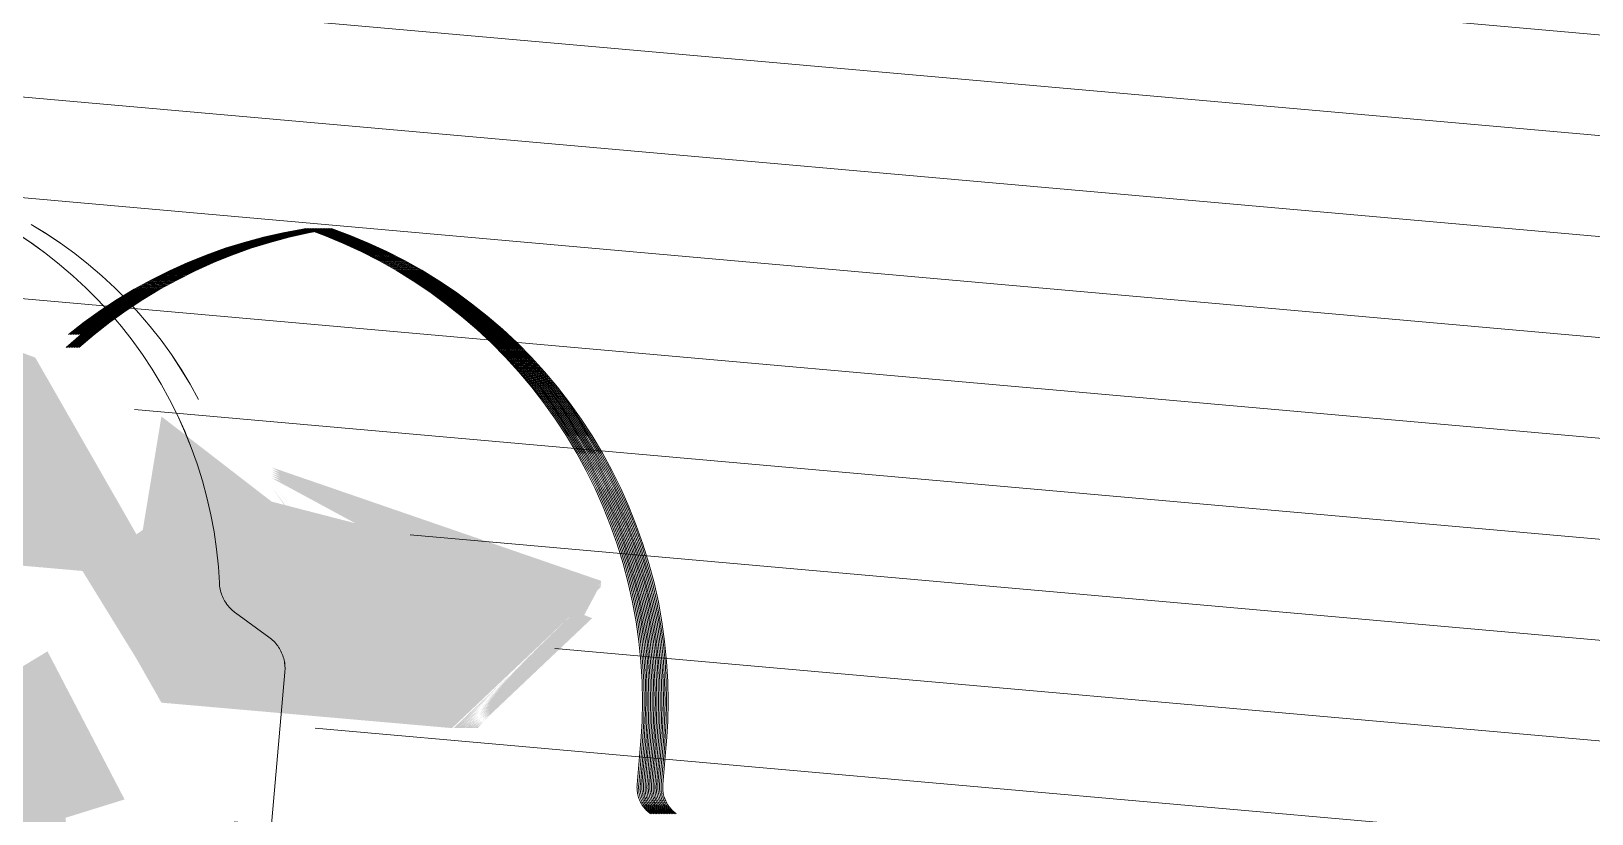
# Model space of a CAD drawing. Header units: millimetres. Extents: x -4612930 to -4329258, y -1064 to 30311.
# Drawn here: x -4548606.79 to -4548566.8, y 16928.09 to 16948.13 of the extents above; entities that cross this region are included whole.
import ezdxf

# ---------------------------------------------------------------- set-up
doc = ezdxf.new("R2010")
doc.units = ezdxf.units.MM
doc.layers.add('A-ROOF-PATT', color=132, linetype='Continuous', lineweight=5)
doc.layers.add('Q-SPCQ', color=91, linetype='Continuous', lineweight=5)

# ---------------------------------------------------------------- blocks, each defined once
blk = doc.blocks.new('Static Line_Sayfa_Metal Deck_Pan Mount - Up to 15 _ pitch - Max 2 Users-1845874-SOUTH WEST')
at = {"layer": 'Q-SPCQ'}
for points in [[(-4548603.453, 16934.134), (-4548606.685, 16939.774), (-4548612.449, 16941.902), (-4548613.055, 16934.974), (-4548605.476, 16934.311)], [(-4548596.007, 16930.287), (-4548592.183, 16933.907), (-4548600.629, 16936.086), (-4548603.453, 16938.267), (-4548603.931, 16935.361), (-4548605.476, 16934.311), (-4548604.083, 16932.048), (-4548603.453, 16930.939), (-4548600.3, 16930.663)], [(-4548595.349, 16930.287), (-4548592.183, 16934.057), (-4548600.629, 16936.965), (-4548597.962, 16935.361), (-4548592.417, 16933.101), (-4548595.386, 16930.291)], [(-4548595.39, 16930.287), (-4548592.183, 16934.047), (-4548600.629, 16936.91), (-4548598.003, 16935.361), (-4548592.458, 16933.101), (-4548595.427, 16930.291)], [(-4548595.431, 16930.287), (-4548592.183, 16934.038), (-4548600.629, 16936.855), (-4548598.044, 16935.361), (-4548592.5, 16933.101), (-4548595.468, 16930.291)], [(-4548595.472, 16930.287), (-4548592.183, 16934.028), (-4548600.629, 16936.8), (-4548598.085, 16935.361), (-4548592.541, 16933.101), (-4548595.51, 16930.291)], [(-4548595.513, 16930.287), (-4548592.183, 16934.019), (-4548600.629, 16936.745), (-4548598.126, 16935.361), (-4548592.582, 16933.101), (-4548595.551, 16930.291)], [(-4548595.554, 16930.287), (-4548592.183, 16934.01), (-4548600.629, 16936.69), (-4548598.168, 16935.361), (-4548592.623, 16933.101), (-4548595.592, 16930.291)], [(-4548595.925, 16930.287), (-4548592.183, 16933.926), (-4548592.993, 16933.101), (-4548595.962, 16930.291)], [(-4548595.883, 16930.287), (-4548592.183, 16933.935), (-4548592.952, 16933.101), (-4548595.921, 16930.291)], [(-4548595.842, 16930.287), (-4548592.183, 16933.944), (-4548592.911, 16933.101), (-4548595.88, 16930.291)], [(-4548595.801, 16930.287), (-4548592.183, 16933.954), (-4548592.87, 16933.101), (-4548595.839, 16930.291)], [(-4548595.76, 16930.287), (-4548592.183, 16933.963), (-4548592.829, 16933.101), (-4548595.798, 16930.291)], [(-4548595.678, 16930.287), (-4548592.183, 16933.982), (-4548592.746, 16933.101), (-4548595.715, 16930.291)], [(-4548595.637, 16930.287), (-4548592.183, 16933.991), (-4548592.705, 16933.101), (-4548595.674, 16930.291)], [(-4548592.183, 16933.868), (-4548592.183, 16933.916), (-4548592.183, 16933.907)]]:
    blk.add_hatch(color=256, dxfattribs=at).paths.add_polyline_path(points)
h = blk.add_hatch(color=256, dxfattribs=at)
h.paths.add_polyline_path([(-4548595.595, 16930.287), (-4548592.183, 16934), (-4548592.664, 16933.101), (-4548595.633, 16930.291)])
h.paths.add_polyline_path([(-4548600.025, 16935.774), (-4548600.629, 16936.635), (-4548600.025, 16935.78)])
h = blk.add_hatch(color=256, dxfattribs=at)
h.paths.add_polyline_path([(-4548600.122, 16935.778), (-4548600.629, 16936.471), (-4548600.149, 16935.778)])
h.paths.add_polyline_path([(-4548595.719, 16930.287), (-4548592.183, 16933.972), (-4548592.788, 16933.101), (-4548595.756, 16930.291)])
h = blk.add_hatch(color=256, dxfattribs=at)
h.paths.add_polyline_path([(-4548608.661, 16932.453), (-4548613.258, 16932.654), (-4548613.52, 16921.193), (-4548610.951, 16923.242), (-4548608.808, 16931.865)])
h.paths.add_polyline_path([(-4548605.098, 16920.459), (-4548605.912, 16927.991), (-4548604.397, 16928.461), (-4548606.372, 16932.253), (-4548608.808, 16930.782), (-4548607.386, 16920.66), (-4548606.685, 16920.598)])
for p, q in [((-4548600.698, 16932.617), (-4548601.557, 16933.241)), ((-4548600.698, 16932.617), (-4548601.557, 16933.241)), ((-4548601.304, 16920.124), (-4548600.289, 16931.721)), ((-4548601.304, 16920.124), (-4548600.29, 16931.721)), ((-4548591.264, 16928.841), (-4548591.175, 16929.865)), ((-4548591.223, 16928.841), (-4548591.134, 16929.865)), ((-4548591.182, 16928.841), (-4548591.093, 16929.865)), ((-4548591.141, 16928.841), (-4548591.052, 16929.865)), ((-4548591.1, 16928.841), (-4548591.01, 16929.865)), ((-4548591.059, 16928.841), (-4548590.969, 16929.865)), ((-4548591.018, 16928.841), (-4548590.928, 16929.865)), ((-4548590.976, 16928.841), (-4548590.887, 16929.865)), ((-4548590.935, 16928.841), (-4548590.846, 16929.865)), ((-4548590.894, 16928.841), (-4548590.805, 16929.865)), ((-4548590.853, 16928.841), (-4548590.764, 16929.865)), ((-4548590.812, 16928.841), (-4548590.722, 16929.865)), ((-4548590.771, 16928.841), (-4548590.681, 16929.865)), ((-4548590.73, 16928.841), (-4548590.64, 16929.865)), ((-4548590.688, 16928.841), (-4548590.599, 16929.865)), ((-4548590.647, 16928.841), (-4548590.558, 16929.865)), ((-4548590.606, 16928.841), (-4548590.517, 16929.865))]:
    blk.add_line(p, q, dxfattribs=at)
at = {"layer": 'Q-SPCQ', "flags": 128}
for points in [[(-4548607.151, 16942.951), (-4548606.778, 16942.703), (-4548606.414, 16942.439), (-4548606.061, 16942.161), (-4548605.72, 16941.869), (-4548605.39, 16941.564), (-4548605.073, 16941.246), (-4548604.769, 16940.915), (-4548604.479, 16940.573), (-4548604.202, 16940.219), (-4548603.94, 16939.854), (-4548603.692, 16939.479), (-4548603.46, 16939.095), (-4548603.243, 16938.702), (-4548603.042, 16938.3), (-4548602.858, 16937.89), (-4548602.69, 16937.474), (-4548602.539, 16937.051), (-4548602.404, 16936.622), (-4548602.287, 16936.189), (-4548602.188, 16935.751), (-4548602.106, 16935.309), (-4548602.042, 16934.865), (-4548601.995, 16934.418), (-4548601.968, 16934.004)], [(-4548607.151, 16942.951), (-4548606.777, 16942.703), (-4548606.413, 16942.439), (-4548606.061, 16942.161), (-4548605.719, 16941.869), (-4548605.39, 16941.564), (-4548605.073, 16941.246), (-4548604.769, 16940.915), (-4548604.478, 16940.573), (-4548604.202, 16940.219), (-4548603.939, 16939.854), (-4548603.692, 16939.479), (-4548603.46, 16939.095), (-4548603.243, 16938.702), (-4548603.042, 16938.3), (-4548602.857, 16937.89), (-4548602.689, 16937.474), (-4548602.538, 16937.051), (-4548602.404, 16936.622), (-4548602.287, 16936.189), (-4548602.187, 16935.751), (-4548602.105, 16935.309), (-4548602.041, 16934.865), (-4548601.995, 16934.418), (-4548601.968, 16934.004)], [(-4548606.794, 16943.185), (-4548606.411, 16942.951), (-4548606.037, 16942.703), (-4548605.673, 16942.439), (-4548605.32, 16942.161), (-4548604.979, 16941.869), (-4548604.65, 16941.564), (-4548604.333, 16941.246), (-4548604.029, 16940.915), (-4548603.738, 16940.573), (-4548603.461, 16940.219), (-4548603.199, 16939.854), (-4548602.952, 16939.479), (-4548602.719, 16939.095), (-4548602.503, 16938.702)], [(-4548606.794, 16943.185), (-4548606.41, 16942.951), (-4548606.037, 16942.703), (-4548605.673, 16942.439), (-4548605.32, 16942.161), (-4548604.979, 16941.869), (-4548604.649, 16941.564), (-4548604.332, 16941.246), (-4548604.028, 16940.915), (-4548603.738, 16940.573), (-4548603.461, 16940.219), (-4548603.199, 16939.854), (-4548602.951, 16939.479), (-4548602.719, 16939.095), (-4548602.502, 16938.702)], [(-4548605.897, 16940.031), (-4548605.507, 16940.362), (-4548605.104, 16940.677), (-4548604.688, 16940.976), (-4548604.261, 16941.258), (-4548603.823, 16941.522), (-4548603.375, 16941.769), (-4548602.917, 16941.998), (-4548602.45, 16942.209), (-4548601.976, 16942.4), (-4548601.494, 16942.572), (-4548601.005, 16942.725), (-4548600.511, 16942.859), (-4548600.012, 16942.972), (-4548599.509, 16943.066), (-4548599.427, 16943.079)], [(-4548605.856, 16940.031), (-4548605.466, 16940.362), (-4548605.062, 16940.677), (-4548604.647, 16940.976), (-4548604.22, 16941.258), (-4548603.782, 16941.522), (-4548603.333, 16941.769), (-4548602.876, 16941.998), (-4548602.409, 16942.209), (-4548601.934, 16942.4), (-4548601.452, 16942.572), (-4548600.964, 16942.725), (-4548600.47, 16942.859), (-4548599.971, 16942.972), (-4548599.468, 16943.066), (-4548599.386, 16943.079)], [(-4548605.836, 16940.362), (-4548605.433, 16940.677), (-4548605.017, 16940.976), (-4548604.59, 16941.258), (-4548604.152, 16941.522), (-4548603.704, 16941.769), (-4548603.246, 16941.998), (-4548602.779, 16942.209), (-4548602.305, 16942.4), (-4548601.823, 16942.572), (-4548601.334, 16942.725), (-4548600.84, 16942.859), (-4548600.341, 16942.972), (-4548599.838, 16943.066), (-4548599.756, 16943.079)], [(-4548605.815, 16940.031), (-4548605.424, 16940.362), (-4548605.021, 16940.677), (-4548604.606, 16940.976), (-4548604.179, 16941.258), (-4548603.741, 16941.522), (-4548603.292, 16941.769), (-4548602.834, 16941.998), (-4548602.368, 16942.209), (-4548601.893, 16942.4), (-4548601.411, 16942.572), (-4548600.923, 16942.725), (-4548600.429, 16942.859), (-4548599.93, 16942.972), (-4548599.426, 16943.066), (-4548599.345, 16943.079)], [(-4548605.795, 16940.362), (-4548605.392, 16940.677), (-4548604.976, 16940.976), (-4548604.549, 16941.258), (-4548604.111, 16941.522), (-4548603.663, 16941.769), (-4548603.205, 16941.998), (-4548602.738, 16942.209), (-4548602.264, 16942.4), (-4548601.782, 16942.572), (-4548601.293, 16942.725), (-4548600.799, 16942.859), (-4548600.3, 16942.972), (-4548599.797, 16943.066), (-4548599.715, 16943.079)], [(-4548605.774, 16940.031), (-4548605.383, 16940.362), (-4548604.98, 16940.677), (-4548604.565, 16940.976), (-4548604.137, 16941.258), (-4548603.699, 16941.522), (-4548603.251, 16941.769), (-4548602.793, 16941.998), (-4548602.327, 16942.209), (-4548601.852, 16942.4), (-4548601.37, 16942.572), (-4548600.882, 16942.725), (-4548600.388, 16942.859), (-4548599.889, 16942.972), (-4548599.385, 16943.066), (-4548599.304, 16943.079)], [(-4548605.754, 16940.362), (-4548605.35, 16940.677), (-4548604.935, 16940.976), (-4548604.508, 16941.258), (-4548604.07, 16941.522), (-4548603.621, 16941.769), (-4548603.164, 16941.998), (-4548602.697, 16942.209), (-4548602.222, 16942.4), (-4548601.74, 16942.572), (-4548601.252, 16942.725), (-4548600.758, 16942.859), (-4548600.259, 16942.972), (-4548599.756, 16943.066), (-4548599.674, 16943.079)], [(-4548605.732, 16940.031), (-4548605.342, 16940.362), (-4548604.939, 16940.677), (-4548604.523, 16940.976), (-4548604.096, 16941.258), (-4548603.658, 16941.522), (-4548603.21, 16941.769), (-4548602.752, 16941.998), (-4548602.286, 16942.209), (-4548601.811, 16942.4), (-4548601.329, 16942.572), (-4548600.841, 16942.725), (-4548600.346, 16942.859), (-4548599.847, 16942.972), (-4548599.344, 16943.066), (-4548599.263, 16943.079)], [(-4548605.712, 16940.362), (-4548605.309, 16940.677), (-4548604.894, 16940.976), (-4548604.467, 16941.258), (-4548604.029, 16941.522), (-4548603.58, 16941.769), (-4548603.122, 16941.998), (-4548602.656, 16942.209), (-4548602.181, 16942.4), (-4548601.699, 16942.572), (-4548601.211, 16942.725), (-4548600.717, 16942.859), (-4548600.218, 16942.972), (-4548599.714, 16943.066), (-4548599.633, 16943.079)], [(-4548605.691, 16940.031), (-4548605.301, 16940.362), (-4548604.898, 16940.677), (-4548604.482, 16940.976), (-4548604.055, 16941.258), (-4548603.617, 16941.522), (-4548603.169, 16941.769), (-4548602.711, 16941.998), (-4548602.244, 16942.209), (-4548601.77, 16942.4), (-4548601.288, 16942.572), (-4548600.799, 16942.725), (-4548600.305, 16942.859), (-4548599.806, 16942.972), (-4548599.303, 16943.066), (-4548599.222, 16943.079)], [(-4548605.671, 16940.362), (-4548605.268, 16940.677), (-4548604.853, 16940.976), (-4548604.425, 16941.258), (-4548603.987, 16941.522), (-4548603.539, 16941.769), (-4548603.081, 16941.998), (-4548602.615, 16942.209), (-4548602.14, 16942.4), (-4548601.658, 16942.572), (-4548601.17, 16942.725), (-4548600.676, 16942.859), (-4548600.177, 16942.972), (-4548599.673, 16943.066), (-4548599.592, 16943.079)], [(-4548605.65, 16940.031), (-4548605.26, 16940.362), (-4548604.857, 16940.677), (-4548604.441, 16940.976), (-4548604.014, 16941.258), (-4548603.576, 16941.522), (-4548603.128, 16941.769), (-4548602.67, 16941.998), (-4548602.203, 16942.209), (-4548601.729, 16942.4), (-4548601.247, 16942.572), (-4548600.758, 16942.725), (-4548600.264, 16942.859), (-4548599.765, 16942.972), (-4548599.262, 16943.066), (-4548599.18, 16943.079)], [(-4548605.63, 16940.362), (-4548605.227, 16940.677), (-4548604.811, 16940.976), (-4548604.384, 16941.258), (-4548603.946, 16941.522), (-4548603.498, 16941.769), (-4548603.04, 16941.998), (-4548602.574, 16942.209), (-4548602.099, 16942.4), (-4548601.617, 16942.572), (-4548601.129, 16942.725), (-4548600.634, 16942.859), (-4548600.135, 16942.972), (-4548599.632, 16943.066), (-4548599.551, 16943.079)], [(-4548605.609, 16940.031), (-4548605.219, 16940.362), (-4548604.816, 16940.677), (-4548604.4, 16940.976), (-4548603.973, 16941.258), (-4548603.535, 16941.522), (-4548603.087, 16941.769), (-4548602.629, 16941.998), (-4548602.162, 16942.209), (-4548601.688, 16942.4), (-4548601.206, 16942.572), (-4548600.717, 16942.725), (-4548600.223, 16942.859), (-4548599.724, 16942.972), (-4548599.221, 16943.066), (-4548599.139, 16943.079)], [(-4548605.589, 16940.362), (-4548605.186, 16940.677), (-4548604.77, 16940.976), (-4548604.343, 16941.258), (-4548603.905, 16941.522), (-4548603.457, 16941.769), (-4548602.999, 16941.998), (-4548602.532, 16942.209), (-4548602.058, 16942.4), (-4548601.576, 16942.572), (-4548601.087, 16942.725), (-4548600.593, 16942.859), (-4548600.094, 16942.972), (-4548599.591, 16943.066), (-4548599.51, 16943.079)], [(-4548605.568, 16940.031), (-4548605.178, 16940.362), (-4548604.774, 16940.677), (-4548604.359, 16940.976), (-4548603.932, 16941.258), (-4548603.494, 16941.522), (-4548603.045, 16941.769), (-4548602.588, 16941.998), (-4548602.121, 16942.209), (-4548601.646, 16942.4), (-4548601.164, 16942.572), (-4548600.676, 16942.725), (-4548600.182, 16942.859), (-4548599.683, 16942.972), (-4548599.18, 16943.066), (-4548599.098, 16943.079)], [(-4548605.548, 16940.362), (-4548605.145, 16940.677), (-4548604.729, 16940.976), (-4548604.302, 16941.258), (-4548603.864, 16941.522), (-4548603.416, 16941.769), (-4548602.958, 16941.998), (-4548602.491, 16942.209), (-4548602.017, 16942.4), (-4548601.535, 16942.572), (-4548601.046, 16942.725), (-4548600.552, 16942.859), (-4548600.053, 16942.972), (-4548599.55, 16943.066), (-4548599.468, 16943.079)], [(-4548599.756, 16943.079), (-4548599.276, 16942.903), (-4548598.803, 16942.707), (-4548598.338, 16942.493), (-4548597.882, 16942.261), (-4548597.436, 16942.01), (-4548597, 16941.742), (-4548596.575, 16941.456), (-4548596.162, 16941.154), (-4548595.761, 16940.836), (-4548595.374, 16940.501), (-4548595, 16940.152), (-4548594.64, 16939.788), (-4548594.295, 16939.41), (-4548593.966, 16939.018), (-4548593.652, 16938.613), (-4548593.355, 16938.196), (-4548593.075, 16937.768), (-4548592.813, 16937.329), (-4548592.567, 16936.88), (-4548592.341, 16936.421), (-4548592.132, 16935.953), (-4548591.943, 16935.478), (-4548591.773, 16934.995), (-4548591.622, 16934.506), (-4548591.491, 16934.011), (-4548591.379, 16933.512), (-4548591.288, 16933.008), (-4548591.217, 16932.501), (-4548591.166, 16931.992), (-4548591.136, 16931.481), (-4548591.126, 16930.969), (-4548591.137, 16930.458), (-4548591.168, 16929.947), (-4548591.175, 16929.865)], [(-4548599.715, 16943.079), (-4548599.235, 16942.903), (-4548598.762, 16942.707), (-4548598.297, 16942.493), (-4548597.841, 16942.261), (-4548597.395, 16942.01), (-4548596.959, 16941.742), (-4548596.534, 16941.456), (-4548596.121, 16941.154), (-4548595.72, 16940.836), (-4548595.333, 16940.501), (-4548594.959, 16940.152), (-4548594.599, 16939.788), (-4548594.254, 16939.41), (-4548593.925, 16939.018), (-4548593.611, 16938.613), (-4548593.314, 16938.196), (-4548593.034, 16937.768), (-4548592.771, 16937.329), (-4548592.526, 16936.88), (-4548592.3, 16936.421), (-4548592.091, 16935.953), (-4548591.902, 16935.478), (-4548591.731, 16934.995), (-4548591.581, 16934.506), (-4548591.449, 16934.011), (-4548591.338, 16933.512), (-4548591.247, 16933.008), (-4548591.176, 16932.501), (-4548591.125, 16931.992), (-4548591.095, 16931.481), (-4548591.085, 16930.969), (-4548591.096, 16930.458), (-4548591.127, 16929.947), (-4548591.134, 16929.865)], [(-4548599.674, 16943.079), (-4548599.194, 16942.903), (-4548598.721, 16942.707), (-4548598.256, 16942.493), (-4548597.8, 16942.261), (-4548597.353, 16942.01), (-4548596.918, 16941.742), (-4548596.493, 16941.456), (-4548596.08, 16941.154), (-4548595.679, 16940.836), (-4548595.291, 16940.501), (-4548594.918, 16940.152), (-4548594.558, 16939.788), (-4548594.213, 16939.41), (-4548593.884, 16939.018), (-4548593.57, 16938.613), (-4548593.273, 16938.196), (-4548592.993, 16937.768), (-4548592.73, 16937.329), (-4548592.485, 16936.88), (-4548592.258, 16936.421), (-4548592.05, 16935.953), (-4548591.861, 16935.478), (-4548591.69, 16934.995), (-4548591.539, 16934.506), (-4548591.408, 16934.011), (-4548591.297, 16933.512), (-4548591.206, 16933.008), (-4548591.135, 16932.501), (-4548591.084, 16931.992), (-4548591.054, 16931.481), (-4548591.044, 16930.969), (-4548591.055, 16930.458), (-4548591.086, 16929.947), (-4548591.093, 16929.865)], [(-4548599.633, 16943.079), (-4548599.153, 16942.903), (-4548598.679, 16942.707), (-4548598.215, 16942.493), (-4548597.759, 16942.261), (-4548597.312, 16942.01), (-4548596.876, 16941.742), (-4548596.452, 16941.456), (-4548596.039, 16941.154), (-4548595.638, 16940.836), (-4548595.25, 16940.501), (-4548594.876, 16940.152), (-4548594.517, 16939.788), (-4548594.172, 16939.41), (-4548593.843, 16939.018), (-4548593.529, 16938.613), (-4548593.232, 16938.196), (-4548592.952, 16937.768), (-4548592.689, 16937.329), (-4548592.444, 16936.88), (-4548592.217, 16936.421), (-4548592.009, 16935.953), (-4548591.819, 16935.478), (-4548591.649, 16934.995), (-4548591.498, 16934.506), (-4548591.367, 16934.011), (-4548591.256, 16933.512), (-4548591.165, 16933.008), (-4548591.094, 16932.501), (-4548591.043, 16931.992), (-4548591.013, 16931.481), (-4548591.003, 16930.969), (-4548591.014, 16930.458), (-4548591.045, 16929.947), (-4548591.052, 16929.865)], [(-4548599.592, 16943.079), (-4548599.111, 16942.903), (-4548598.638, 16942.707), (-4548598.173, 16942.493), (-4548597.717, 16942.261), (-4548597.271, 16942.01), (-4548596.835, 16941.742), (-4548596.41, 16941.456), (-4548595.997, 16941.154), (-4548595.597, 16940.836), (-4548595.209, 16940.501), (-4548594.835, 16940.152), (-4548594.476, 16939.788), (-4548594.131, 16939.41), (-4548593.801, 16939.018), (-4548593.488, 16938.613), (-4548593.191, 16938.196), (-4548592.911, 16937.768), (-4548592.648, 16937.329), (-4548592.403, 16936.88), (-4548592.176, 16936.421), (-4548591.968, 16935.953), (-4548591.778, 16935.478), (-4548591.608, 16934.995), (-4548591.457, 16934.506), (-4548591.326, 16934.011), (-4548591.215, 16933.512), (-4548591.123, 16933.008), (-4548591.052, 16932.501), (-4548591.002, 16931.992), (-4548590.972, 16931.481), (-4548590.962, 16930.969), (-4548590.972, 16930.458), (-4548591.003, 16929.947), (-4548591.01, 16929.865)], [(-4548599.551, 16943.079), (-4548599.07, 16942.903), (-4548598.597, 16942.707), (-4548598.132, 16942.493), (-4548597.676, 16942.261), (-4548597.23, 16942.01), (-4548596.794, 16941.742), (-4548596.369, 16941.456), (-4548595.956, 16941.154), (-4548595.556, 16940.836), (-4548595.168, 16940.501), (-4548594.794, 16940.152), (-4548594.434, 16939.788), (-4548594.09, 16939.41), (-4548593.76, 16939.018), (-4548593.447, 16938.613), (-4548593.15, 16938.196), (-4548592.87, 16937.768), (-4548592.607, 16937.329), (-4548592.362, 16936.88), (-4548592.135, 16936.421), (-4548591.927, 16935.953), (-4548591.737, 16935.478), (-4548591.567, 16934.995), (-4548591.416, 16934.506), (-4548591.285, 16934.011), (-4548591.174, 16933.512), (-4548591.082, 16933.008), (-4548591.011, 16932.501), (-4548590.961, 16931.992), (-4548590.93, 16931.481), (-4548590.921, 16930.969), (-4548590.931, 16930.458), (-4548590.962, 16929.947), (-4548590.969, 16929.865)], [(-4548599.51, 16943.079), (-4548599.029, 16942.903), (-4548598.556, 16942.707), (-4548598.091, 16942.493), (-4548597.635, 16942.261), (-4548597.189, 16942.01), (-4548596.753, 16941.742), (-4548596.328, 16941.456), (-4548595.915, 16941.154), (-4548595.514, 16940.836), (-4548595.127, 16940.501), (-4548594.753, 16940.152), (-4548594.393, 16939.788), (-4548594.048, 16939.41), (-4548593.719, 16939.018), (-4548593.406, 16938.613), (-4548593.109, 16938.196), (-4548592.828, 16937.768), (-4548592.566, 16937.329), (-4548592.321, 16936.88), (-4548592.094, 16936.421), (-4548591.885, 16935.953), (-4548591.696, 16935.478), (-4548591.526, 16934.995), (-4548591.375, 16934.506), (-4548591.244, 16934.011), (-4548591.132, 16933.512), (-4548591.041, 16933.008), (-4548590.97, 16932.501), (-4548590.92, 16931.992), (-4548590.889, 16931.481), (-4548590.879, 16930.969), (-4548590.89, 16930.458), (-4548590.921, 16929.947), (-4548590.928, 16929.865)], [(-4548599.468, 16943.079), (-4548598.988, 16942.903), (-4548598.515, 16942.707), (-4548598.05, 16942.493), (-4548597.594, 16942.261), (-4548597.148, 16942.01), (-4548596.712, 16941.742), (-4548596.287, 16941.456), (-4548595.874, 16941.154), (-4548595.473, 16940.836), (-4548595.086, 16940.501), (-4548594.712, 16940.152), (-4548594.352, 16939.788), (-4548594.007, 16939.41), (-4548593.678, 16939.018), (-4548593.364, 16938.613), (-4548593.067, 16938.196), (-4548592.787, 16937.768), (-4548592.524, 16937.329), (-4548592.279, 16936.88), (-4548592.053, 16936.421), (-4548591.844, 16935.953), (-4548591.655, 16935.478), (-4548591.485, 16934.995), (-4548591.334, 16934.506), (-4548591.203, 16934.011), (-4548591.091, 16933.512), (-4548591, 16933.008), (-4548590.929, 16932.501), (-4548590.878, 16931.992), (-4548590.848, 16931.481), (-4548590.838, 16930.969), (-4548590.849, 16930.458), (-4548590.88, 16929.947), (-4548590.887, 16929.865)], [(-4548599.427, 16943.079), (-4548598.947, 16942.903), (-4548598.474, 16942.707), (-4548598.009, 16942.493), (-4548597.553, 16942.261), (-4548597.107, 16942.01), (-4548596.671, 16941.742), (-4548596.246, 16941.456), (-4548595.833, 16941.154), (-4548595.432, 16940.836), (-4548595.045, 16940.501), (-4548594.671, 16940.152), (-4548594.311, 16939.788), (-4548593.966, 16939.41), (-4548593.637, 16939.018), (-4548593.323, 16938.613), (-4548593.026, 16938.196), (-4548592.746, 16937.768), (-4548592.483, 16937.329), (-4548592.238, 16936.88), (-4548592.011, 16936.421), (-4548591.803, 16935.953), (-4548591.614, 16935.478), (-4548591.443, 16934.995), (-4548591.293, 16934.506), (-4548591.161, 16934.011), (-4548591.05, 16933.512), (-4548590.959, 16933.008), (-4548590.888, 16932.501), (-4548590.837, 16931.992), (-4548590.807, 16931.481), (-4548590.797, 16930.969), (-4548590.808, 16930.458), (-4548590.839, 16929.947), (-4548590.846, 16929.865)], [(-4548599.386, 16943.079), (-4548598.906, 16942.903), (-4548598.433, 16942.707), (-4548597.968, 16942.493), (-4548597.512, 16942.261), (-4548597.065, 16942.01), (-4548596.63, 16941.742), (-4548596.205, 16941.456), (-4548595.792, 16941.154), (-4548595.391, 16940.836), (-4548595.003, 16940.501), (-4548594.629, 16940.152), (-4548594.27, 16939.788), (-4548593.925, 16939.41), (-4548593.596, 16939.018), (-4548593.282, 16938.613), (-4548592.985, 16938.196), (-4548592.705, 16937.768), (-4548592.442, 16937.329), (-4548592.197, 16936.88), (-4548591.97, 16936.421), (-4548591.762, 16935.953), (-4548591.573, 16935.478), (-4548591.402, 16934.995), (-4548591.251, 16934.506), (-4548591.12, 16934.011), (-4548591.009, 16933.512), (-4548590.918, 16933.008), (-4548590.847, 16932.501), (-4548590.796, 16931.992), (-4548590.766, 16931.481), (-4548590.756, 16930.969), (-4548590.767, 16930.458), (-4548590.798, 16929.947), (-4548590.805, 16929.865)], [(-4548599.345, 16943.079), (-4548598.864, 16942.903), (-4548598.391, 16942.707), (-4548597.927, 16942.493), (-4548597.471, 16942.261), (-4548597.024, 16942.01), (-4548596.588, 16941.742), (-4548596.164, 16941.456), (-4548595.751, 16941.154), (-4548595.35, 16940.836), (-4548594.962, 16940.501), (-4548594.588, 16940.152), (-4548594.229, 16939.788), (-4548593.884, 16939.41), (-4548593.554, 16939.018), (-4548593.241, 16938.613), (-4548592.944, 16938.196), (-4548592.664, 16937.768), (-4548592.401, 16937.329), (-4548592.156, 16936.88), (-4548591.929, 16936.421), (-4548591.721, 16935.953), (-4548591.531, 16935.478), (-4548591.361, 16934.995), (-4548591.21, 16934.506), (-4548591.079, 16934.011), (-4548590.968, 16933.512), (-4548590.877, 16933.008), (-4548590.806, 16932.501), (-4548590.755, 16931.992), (-4548590.725, 16931.481), (-4548590.715, 16930.969), (-4548590.725, 16930.458), (-4548590.757, 16929.947), (-4548590.764, 16929.865)], [(-4548599.304, 16943.079), (-4548598.823, 16942.903), (-4548598.35, 16942.707), (-4548597.885, 16942.493), (-4548597.429, 16942.261), (-4548596.983, 16942.01), (-4548596.547, 16941.742), (-4548596.122, 16941.456), (-4548595.709, 16941.154), (-4548595.309, 16940.836), (-4548594.921, 16940.501), (-4548594.547, 16940.152), (-4548594.188, 16939.788), (-4548593.843, 16939.41), (-4548593.513, 16939.018), (-4548593.2, 16938.613), (-4548592.903, 16938.196), (-4548592.623, 16937.768), (-4548592.36, 16937.329), (-4548592.115, 16936.88), (-4548591.888, 16936.421), (-4548591.68, 16935.953), (-4548591.49, 16935.478), (-4548591.32, 16934.995), (-4548591.169, 16934.506), (-4548591.038, 16934.011), (-4548590.927, 16933.512), (-4548590.835, 16933.008), (-4548590.764, 16932.501), (-4548590.714, 16931.992), (-4548590.684, 16931.481), (-4548590.674, 16930.969), (-4548590.684, 16930.458), (-4548590.715, 16929.947), (-4548590.722, 16929.865)], [(-4548599.263, 16943.079), (-4548598.782, 16942.903), (-4548598.309, 16942.707), (-4548597.844, 16942.493), (-4548597.388, 16942.261), (-4548596.942, 16942.01), (-4548596.506, 16941.742), (-4548596.081, 16941.456), (-4548595.668, 16941.154), (-4548595.268, 16940.836), (-4548594.88, 16940.501), (-4548594.506, 16940.152), (-4548594.146, 16939.788), (-4548593.802, 16939.41), (-4548593.472, 16939.018), (-4548593.159, 16938.613), (-4548592.862, 16938.196), (-4548592.582, 16937.768), (-4548592.319, 16937.329), (-4548592.074, 16936.88), (-4548591.847, 16936.421), (-4548591.639, 16935.953), (-4548591.449, 16935.478), (-4548591.279, 16934.995), (-4548591.128, 16934.506), (-4548590.997, 16934.011), (-4548590.886, 16933.512), (-4548590.794, 16933.008), (-4548590.723, 16932.501), (-4548590.673, 16931.992), (-4548590.642, 16931.481), (-4548590.633, 16930.969), (-4548590.643, 16930.458), (-4548590.674, 16929.947), (-4548590.681, 16929.865)], [(-4548599.222, 16943.079), (-4548598.741, 16942.903), (-4548598.268, 16942.707), (-4548597.803, 16942.493), (-4548597.347, 16942.261), (-4548596.901, 16942.01), (-4548596.465, 16941.742), (-4548596.04, 16941.456), (-4548595.627, 16941.154), (-4548595.226, 16940.836), (-4548594.839, 16940.501), (-4548594.465, 16940.152), (-4548594.105, 16939.788), (-4548593.76, 16939.41), (-4548593.431, 16939.018), (-4548593.118, 16938.613), (-4548592.821, 16938.196), (-4548592.54, 16937.768), (-4548592.278, 16937.329), (-4548592.033, 16936.88), (-4548591.806, 16936.421), (-4548591.597, 16935.953), (-4548591.408, 16935.478), (-4548591.238, 16934.995), (-4548591.087, 16934.506), (-4548590.956, 16934.011), (-4548590.844, 16933.512), (-4548590.753, 16933.008), (-4548590.682, 16932.501), (-4548590.631, 16931.992), (-4548590.601, 16931.481), (-4548590.591, 16930.969), (-4548590.602, 16930.458), (-4548590.633, 16929.947), (-4548590.64, 16929.865)], [(-4548599.18, 16943.079), (-4548598.7, 16942.903), (-4548598.227, 16942.707), (-4548597.762, 16942.493), (-4548597.306, 16942.261), (-4548596.86, 16942.01), (-4548596.424, 16941.742), (-4548595.999, 16941.456), (-4548595.586, 16941.154), (-4548595.185, 16940.836), (-4548594.798, 16940.501), (-4548594.424, 16940.152), (-4548594.064, 16939.788), (-4548593.719, 16939.41), (-4548593.39, 16939.018), (-4548593.076, 16938.613), (-4548592.779, 16938.196), (-4548592.499, 16937.768), (-4548592.236, 16937.329), (-4548591.991, 16936.88), (-4548591.765, 16936.421), (-4548591.556, 16935.953), (-4548591.367, 16935.478), (-4548591.197, 16934.995), (-4548591.046, 16934.506), (-4548590.915, 16934.011), (-4548590.803, 16933.512), (-4548590.712, 16933.008), (-4548590.641, 16932.501), (-4548590.59, 16931.992), (-4548590.56, 16931.481), (-4548590.55, 16930.969), (-4548590.561, 16930.458), (-4548590.592, 16929.947), (-4548590.599, 16929.865)], [(-4548599.139, 16943.079), (-4548598.659, 16942.903), (-4548598.186, 16942.707), (-4548597.721, 16942.493), (-4548597.265, 16942.261), (-4548596.819, 16942.01), (-4548596.383, 16941.742), (-4548595.958, 16941.456), (-4548595.545, 16941.154), (-4548595.144, 16940.836), (-4548594.757, 16940.501), (-4548594.383, 16940.152), (-4548594.023, 16939.788), (-4548593.678, 16939.41), (-4548593.349, 16939.018), (-4548593.035, 16938.613), (-4548592.738, 16938.196), (-4548592.458, 16937.768), (-4548592.195, 16937.329), (-4548591.95, 16936.88), (-4548591.723, 16936.421), (-4548591.515, 16935.953), (-4548591.326, 16935.478), (-4548591.155, 16934.995), (-4548591.005, 16934.506), (-4548590.873, 16934.011), (-4548590.762, 16933.512), (-4548590.671, 16933.008), (-4548590.6, 16932.501), (-4548590.549, 16931.992), (-4548590.519, 16931.481), (-4548590.509, 16930.969), (-4548590.52, 16930.458), (-4548590.551, 16929.947), (-4548590.558, 16929.865)], [(-4548599.098, 16943.079), (-4548598.618, 16942.903), (-4548598.145, 16942.707), (-4548597.68, 16942.493), (-4548597.224, 16942.261), (-4548596.777, 16942.01), (-4548596.342, 16941.742), (-4548595.917, 16941.456), (-4548595.504, 16941.154), (-4548595.103, 16940.836), (-4548594.715, 16940.501), (-4548594.341, 16940.152), (-4548593.982, 16939.788), (-4548593.637, 16939.41), (-4548593.308, 16939.018), (-4548592.994, 16938.613), (-4548592.697, 16938.196), (-4548592.417, 16937.768), (-4548592.154, 16937.329), (-4548591.909, 16936.88), (-4548591.682, 16936.421), (-4548591.474, 16935.953), (-4548591.285, 16935.478), (-4548591.114, 16934.995), (-4548590.963, 16934.506), (-4548590.832, 16934.011), (-4548590.721, 16933.512), (-4548590.63, 16933.008), (-4548590.559, 16932.501), (-4548590.508, 16931.992), (-4548590.478, 16931.481), (-4548590.468, 16930.969), (-4548590.479, 16930.458), (-4548590.51, 16929.947), (-4548590.517, 16929.865)], [(-4548601.968, 16934.004), (-4548601.965, 16933.964), (-4548601.961, 16933.924), (-4548601.955, 16933.884), (-4548601.948, 16933.845), (-4548601.939, 16933.806), (-4548601.928, 16933.768), (-4548601.916, 16933.729), (-4548601.902, 16933.692), (-4548601.887, 16933.655), (-4548601.871, 16933.618), (-4548601.853, 16933.583), (-4548601.833, 16933.548), (-4548601.813, 16933.514), (-4548601.79, 16933.48), (-4548601.767, 16933.448), (-4548601.742, 16933.416), (-4548601.716, 16933.386), (-4548601.689, 16933.357), (-4548601.661, 16933.328), (-4548601.631, 16933.301), (-4548601.601, 16933.275), (-4548601.569, 16933.251), (-4548601.557, 16933.241)], [(-4548601.968, 16934.004), (-4548601.965, 16933.964), (-4548601.961, 16933.924), (-4548601.955, 16933.884), (-4548601.948, 16933.845), (-4548601.939, 16933.806), (-4548601.928, 16933.768), (-4548601.916, 16933.729), (-4548601.903, 16933.692), (-4548601.888, 16933.655), (-4548601.871, 16933.618), (-4548601.853, 16933.583), (-4548601.834, 16933.548), (-4548601.813, 16933.514), (-4548601.791, 16933.48), (-4548601.767, 16933.448), (-4548601.743, 16933.416), (-4548601.717, 16933.386), (-4548601.69, 16933.357), (-4548601.661, 16933.328), (-4548601.632, 16933.301), (-4548601.601, 16933.275), (-4548601.57, 16933.251), (-4548601.557, 16933.241)], [(-4548600.698, 16932.617), (-4548600.666, 16932.593), (-4548600.635, 16932.568), (-4548600.605, 16932.541), (-4548600.576, 16932.513), (-4548600.549, 16932.484), (-4548600.522, 16932.454), (-4548600.497, 16932.423), (-4548600.473, 16932.391), (-4548600.45, 16932.358), (-4548600.429, 16932.324), (-4548600.409, 16932.29), (-4548600.39, 16932.254), (-4548600.373, 16932.218), (-4548600.358, 16932.181), (-4548600.343, 16932.144), (-4548600.331, 16932.106), (-4548600.32, 16932.068), (-4548600.31, 16932.029), (-4548600.302, 16931.99), (-4548600.295, 16931.95), (-4548600.291, 16931.91), (-4548600.287, 16931.871), (-4548600.286, 16931.831), (-4548600.285, 16931.791), (-4548600.287, 16931.751), (-4548600.289, 16931.721)], [(-4548600.698, 16932.617), (-4548600.666, 16932.593), (-4548600.635, 16932.568), (-4548600.605, 16932.541), (-4548600.577, 16932.513), (-4548600.549, 16932.484), (-4548600.523, 16932.454), (-4548600.497, 16932.423), (-4548600.473, 16932.391), (-4548600.451, 16932.358), (-4548600.429, 16932.324), (-4548600.409, 16932.29), (-4548600.391, 16932.254), (-4548600.374, 16932.218), (-4548600.358, 16932.181), (-4548600.344, 16932.144), (-4548600.331, 16932.106), (-4548600.32, 16932.068), (-4548600.31, 16932.029), (-4548600.302, 16931.99), (-4548600.296, 16931.95), (-4548600.291, 16931.91), (-4548600.288, 16931.871), (-4548600.286, 16931.831), (-4548600.286, 16931.791), (-4548600.287, 16931.751), (-4548600.29, 16931.721)], [(-4548591.264, 16928.841), (-4548591.267, 16928.808), (-4548591.268, 16928.775), (-4548591.267, 16928.742), (-4548591.265, 16928.709), (-4548591.262, 16928.676), (-4548591.258, 16928.644), (-4548591.252, 16928.611), (-4548591.245, 16928.579), (-4548591.237, 16928.547), (-4548591.228, 16928.515), (-4548591.217, 16928.484), (-4548591.205, 16928.453), (-4548591.192, 16928.423), (-4548591.177, 16928.393), (-4548591.161, 16928.364), (-4548591.145, 16928.336), (-4548591.127, 16928.308), (-4548591.108, 16928.281), (-4548591.088, 16928.255), (-4548591.067, 16928.229), (-4548591.045, 16928.205), (-4548591.021, 16928.181), (-4548590.997, 16928.158), (-4548590.973, 16928.137), (-4548590.947, 16928.116), (-4548590.92, 16928.096)], [(-4548591.223, 16928.841), (-4548591.226, 16928.808), (-4548591.226, 16928.775), (-4548591.226, 16928.742), (-4548591.224, 16928.709), (-4548591.221, 16928.676), (-4548591.217, 16928.644), (-4548591.211, 16928.611), (-4548591.204, 16928.579), (-4548591.196, 16928.547), (-4548591.186, 16928.515), (-4548591.176, 16928.484), (-4548591.164, 16928.453), (-4548591.15, 16928.423), (-4548591.136, 16928.393), (-4548591.12, 16928.364), (-4548591.104, 16928.336), (-4548591.086, 16928.308), (-4548591.067, 16928.281), (-4548591.047, 16928.255), (-4548591.025, 16928.229), (-4548591.003, 16928.205), (-4548590.98, 16928.181), (-4548590.956, 16928.158), (-4548590.931, 16928.137), (-4548590.906, 16928.116), (-4548590.879, 16928.096)], [(-4548591.182, 16928.841), (-4548591.184, 16928.808), (-4548591.185, 16928.775), (-4548591.185, 16928.742), (-4548591.183, 16928.709), (-4548591.18, 16928.676), (-4548591.176, 16928.644), (-4548591.17, 16928.611), (-4548591.163, 16928.579), (-4548591.155, 16928.547), (-4548591.145, 16928.515), (-4548591.135, 16928.484), (-4548591.122, 16928.453), (-4548591.109, 16928.423), (-4548591.095, 16928.393), (-4548591.079, 16928.364), (-4548591.062, 16928.336), (-4548591.044, 16928.308), (-4548591.025, 16928.281), (-4548591.005, 16928.255), (-4548590.984, 16928.229), (-4548590.962, 16928.205), (-4548590.939, 16928.181), (-4548590.915, 16928.158), (-4548590.89, 16928.137), (-4548590.865, 16928.116), (-4548590.838, 16928.096)], [(-4548591.141, 16928.841), (-4548591.143, 16928.808), (-4548591.144, 16928.775), (-4548591.144, 16928.742), (-4548591.142, 16928.709), (-4548591.139, 16928.676), (-4548591.135, 16928.644), (-4548591.129, 16928.611), (-4548591.122, 16928.579), (-4548591.114, 16928.547), (-4548591.104, 16928.515), (-4548591.093, 16928.484), (-4548591.081, 16928.453), (-4548591.068, 16928.423), (-4548591.054, 16928.393), (-4548591.038, 16928.364), (-4548591.021, 16928.336), (-4548591.003, 16928.308), (-4548590.984, 16928.281), (-4548590.964, 16928.255), (-4548590.943, 16928.229), (-4548590.921, 16928.205), (-4548590.898, 16928.181), (-4548590.874, 16928.158), (-4548590.849, 16928.137), (-4548590.823, 16928.116), (-4548590.797, 16928.096)], [(-4548591.1, 16928.841), (-4548591.102, 16928.808), (-4548591.103, 16928.775), (-4548591.103, 16928.742), (-4548591.101, 16928.709), (-4548591.098, 16928.676), (-4548591.093, 16928.644), (-4548591.088, 16928.611), (-4548591.081, 16928.579), (-4548591.073, 16928.547), (-4548591.063, 16928.515), (-4548591.052, 16928.484), (-4548591.04, 16928.453), (-4548591.027, 16928.423), (-4548591.012, 16928.393), (-4548590.997, 16928.364), (-4548590.98, 16928.336), (-4548590.962, 16928.308), (-4548590.943, 16928.281), (-4548590.923, 16928.255), (-4548590.902, 16928.229), (-4548590.88, 16928.205), (-4548590.857, 16928.181), (-4548590.833, 16928.158), (-4548590.808, 16928.137), (-4548590.782, 16928.116), (-4548590.756, 16928.096)], [(-4548591.059, 16928.841), (-4548591.061, 16928.808), (-4548591.062, 16928.775), (-4548591.061, 16928.742), (-4548591.06, 16928.709), (-4548591.057, 16928.676), (-4548591.052, 16928.644), (-4548591.047, 16928.611), (-4548591.04, 16928.579), (-4548591.031, 16928.547), (-4548591.022, 16928.515), (-4548591.011, 16928.484), (-4548590.999, 16928.453), (-4548590.986, 16928.423), (-4548590.971, 16928.393), (-4548590.956, 16928.364), (-4548590.939, 16928.336), (-4548590.921, 16928.308), (-4548590.902, 16928.281), (-4548590.882, 16928.255), (-4548590.861, 16928.229), (-4548590.839, 16928.205), (-4548590.816, 16928.181), (-4548590.792, 16928.158), (-4548590.767, 16928.137), (-4548590.741, 16928.116), (-4548590.715, 16928.096)], [(-4548591.018, 16928.841), (-4548591.02, 16928.808), (-4548591.021, 16928.775), (-4548591.02, 16928.742), (-4548591.019, 16928.709), (-4548591.016, 16928.676), (-4548591.011, 16928.644), (-4548591.005, 16928.611), (-4548590.999, 16928.579), (-4548590.99, 16928.547), (-4548590.981, 16928.515), (-4548590.97, 16928.484), (-4548590.958, 16928.453), (-4548590.945, 16928.423), (-4548590.93, 16928.393), (-4548590.915, 16928.364), (-4548590.898, 16928.336), (-4548590.88, 16928.308), (-4548590.861, 16928.281), (-4548590.841, 16928.255), (-4548590.82, 16928.229), (-4548590.798, 16928.205), (-4548590.775, 16928.181), (-4548590.751, 16928.158), (-4548590.726, 16928.137), (-4548590.7, 16928.116), (-4548590.673, 16928.096)], [(-4548590.976, 16928.841), (-4548590.979, 16928.808), (-4548590.98, 16928.775), (-4548590.979, 16928.742), (-4548590.977, 16928.709), (-4548590.974, 16928.676), (-4548590.97, 16928.644), (-4548590.964, 16928.611), (-4548590.957, 16928.579), (-4548590.949, 16928.547), (-4548590.94, 16928.515), (-4548590.929, 16928.484), (-4548590.917, 16928.453), (-4548590.904, 16928.423), (-4548590.889, 16928.393), (-4548590.873, 16928.364), (-4548590.857, 16928.336), (-4548590.839, 16928.308), (-4548590.82, 16928.281), (-4548590.8, 16928.255), (-4548590.779, 16928.229), (-4548590.757, 16928.205), (-4548590.733, 16928.181), (-4548590.709, 16928.158), (-4548590.685, 16928.137), (-4548590.659, 16928.116), (-4548590.632, 16928.096)], [(-4548590.935, 16928.841), (-4548590.938, 16928.808), (-4548590.938, 16928.775), (-4548590.938, 16928.742), (-4548590.936, 16928.709), (-4548590.933, 16928.676), (-4548590.929, 16928.644), (-4548590.923, 16928.611), (-4548590.916, 16928.579), (-4548590.908, 16928.547), (-4548590.898, 16928.515), (-4548590.888, 16928.484), (-4548590.876, 16928.453), (-4548590.862, 16928.423), (-4548590.848, 16928.393), (-4548590.832, 16928.364), (-4548590.816, 16928.336), (-4548590.798, 16928.308), (-4548590.779, 16928.281), (-4548590.759, 16928.255), (-4548590.737, 16928.229), (-4548590.715, 16928.205), (-4548590.692, 16928.181), (-4548590.668, 16928.158), (-4548590.643, 16928.137), (-4548590.618, 16928.116), (-4548590.591, 16928.096)], [(-4548590.894, 16928.841), (-4548590.896, 16928.808), (-4548590.897, 16928.775), (-4548590.897, 16928.742), (-4548590.895, 16928.709), (-4548590.892, 16928.676), (-4548590.888, 16928.644), (-4548590.882, 16928.611), (-4548590.875, 16928.579), (-4548590.867, 16928.547), (-4548590.857, 16928.515), (-4548590.846, 16928.484), (-4548590.834, 16928.453), (-4548590.821, 16928.423), (-4548590.807, 16928.393), (-4548590.791, 16928.364), (-4548590.774, 16928.336), (-4548590.756, 16928.308), (-4548590.737, 16928.281), (-4548590.717, 16928.255), (-4548590.696, 16928.229), (-4548590.674, 16928.205), (-4548590.651, 16928.181), (-4548590.627, 16928.158), (-4548590.602, 16928.137), (-4548590.577, 16928.116), (-4548590.55, 16928.096)], [(-4548590.853, 16928.841), (-4548590.855, 16928.808), (-4548590.856, 16928.775), (-4548590.856, 16928.742), (-4548590.854, 16928.709), (-4548590.851, 16928.676), (-4548590.847, 16928.644), (-4548590.841, 16928.611), (-4548590.834, 16928.579), (-4548590.826, 16928.547), (-4548590.816, 16928.515), (-4548590.805, 16928.484), (-4548590.793, 16928.453), (-4548590.78, 16928.423), (-4548590.766, 16928.393), (-4548590.75, 16928.364), (-4548590.733, 16928.336), (-4548590.715, 16928.308), (-4548590.696, 16928.281), (-4548590.676, 16928.255), (-4548590.655, 16928.229), (-4548590.633, 16928.205), (-4548590.61, 16928.181), (-4548590.586, 16928.158), (-4548590.561, 16928.137), (-4548590.535, 16928.116), (-4548590.509, 16928.096)], [(-4548590.812, 16928.841), (-4548590.814, 16928.808), (-4548590.815, 16928.775), (-4548590.815, 16928.742), (-4548590.813, 16928.709), (-4548590.81, 16928.676), (-4548590.805, 16928.644), (-4548590.8, 16928.611), (-4548590.793, 16928.579), (-4548590.785, 16928.547), (-4548590.775, 16928.515), (-4548590.764, 16928.484), (-4548590.752, 16928.453), (-4548590.739, 16928.423), (-4548590.724, 16928.393), (-4548590.709, 16928.364), (-4548590.692, 16928.336), (-4548590.674, 16928.308), (-4548590.655, 16928.281), (-4548590.635, 16928.255), (-4548590.614, 16928.229), (-4548590.592, 16928.205), (-4548590.569, 16928.181), (-4548590.545, 16928.158), (-4548590.52, 16928.137), (-4548590.494, 16928.116), (-4548590.468, 16928.096)], [(-4548590.771, 16928.841), (-4548590.773, 16928.808), (-4548590.774, 16928.775), (-4548590.773, 16928.742), (-4548590.772, 16928.709), (-4548590.769, 16928.676), (-4548590.764, 16928.644), (-4548590.759, 16928.611), (-4548590.752, 16928.579), (-4548590.743, 16928.547), (-4548590.734, 16928.515), (-4548590.723, 16928.484), (-4548590.711, 16928.453), (-4548590.698, 16928.423), (-4548590.683, 16928.393), (-4548590.668, 16928.364), (-4548590.651, 16928.336), (-4548590.633, 16928.308), (-4548590.614, 16928.281), (-4548590.594, 16928.255), (-4548590.573, 16928.229), (-4548590.551, 16928.205), (-4548590.528, 16928.181), (-4548590.504, 16928.158), (-4548590.479, 16928.137), (-4548590.453, 16928.116), (-4548590.427, 16928.096)], [(-4548590.73, 16928.841), (-4548590.732, 16928.808), (-4548590.733, 16928.775), (-4548590.732, 16928.742), (-4548590.731, 16928.709), (-4548590.728, 16928.676), (-4548590.723, 16928.644), (-4548590.717, 16928.611), (-4548590.71, 16928.579), (-4548590.702, 16928.547), (-4548590.693, 16928.515), (-4548590.682, 16928.484), (-4548590.67, 16928.453), (-4548590.657, 16928.423), (-4548590.642, 16928.393), (-4548590.627, 16928.364), (-4548590.61, 16928.336), (-4548590.592, 16928.308), (-4548590.573, 16928.281), (-4548590.553, 16928.255), (-4548590.532, 16928.229), (-4548590.51, 16928.205), (-4548590.487, 16928.181), (-4548590.463, 16928.158), (-4548590.438, 16928.137), (-4548590.412, 16928.116), (-4548590.385, 16928.096)], [(-4548590.688, 16928.841), (-4548590.691, 16928.808), (-4548590.692, 16928.775), (-4548590.691, 16928.742), (-4548590.689, 16928.709), (-4548590.686, 16928.676), (-4548590.682, 16928.644), (-4548590.676, 16928.611), (-4548590.669, 16928.579), (-4548590.661, 16928.547), (-4548590.652, 16928.515), (-4548590.641, 16928.484), (-4548590.629, 16928.453), (-4548590.615, 16928.423), (-4548590.601, 16928.393), (-4548590.585, 16928.364), (-4548590.569, 16928.336), (-4548590.551, 16928.308), (-4548590.532, 16928.281), (-4548590.512, 16928.255), (-4548590.491, 16928.229), (-4548590.468, 16928.205), (-4548590.445, 16928.181), (-4548590.421, 16928.158), (-4548590.397, 16928.137), (-4548590.371, 16928.116), (-4548590.344, 16928.096)], [(-4548590.647, 16928.841), (-4548590.65, 16928.808), (-4548590.65, 16928.775), (-4548590.65, 16928.742), (-4548590.648, 16928.709), (-4548590.645, 16928.676), (-4548590.641, 16928.644), (-4548590.635, 16928.611), (-4548590.628, 16928.579), (-4548590.62, 16928.547), (-4548590.61, 16928.515), (-4548590.6, 16928.484), (-4548590.588, 16928.453), (-4548590.574, 16928.423), (-4548590.56, 16928.393), (-4548590.544, 16928.364), (-4548590.527, 16928.336), (-4548590.51, 16928.308), (-4548590.491, 16928.281), (-4548590.471, 16928.255), (-4548590.449, 16928.229), (-4548590.427, 16928.205), (-4548590.404, 16928.181), (-4548590.38, 16928.158), (-4548590.355, 16928.137), (-4548590.33, 16928.116), (-4548590.303, 16928.096)], [(-4548590.606, 16928.841), (-4548590.608, 16928.808), (-4548590.609, 16928.775), (-4548590.609, 16928.742), (-4548590.607, 16928.709), (-4548590.604, 16928.676), (-4548590.6, 16928.644), (-4548590.594, 16928.611), (-4548590.587, 16928.579), (-4548590.579, 16928.547), (-4548590.569, 16928.515), (-4548590.558, 16928.484), (-4548590.546, 16928.453), (-4548590.533, 16928.423), (-4548590.519, 16928.393), (-4548590.503, 16928.364), (-4548590.486, 16928.336), (-4548590.468, 16928.308), (-4548590.449, 16928.281), (-4548590.429, 16928.255), (-4548590.408, 16928.229), (-4548590.386, 16928.205), (-4548590.363, 16928.181), (-4548590.339, 16928.158), (-4548590.314, 16928.137), (-4548590.289, 16928.116), (-4548590.262, 16928.096)]]:
    blk.add_lwpolyline(points, dxfattribs=at)

msp = doc.modelspace()

# ---------------------------------------------------------------- hatches: boundary and pattern name
at = {"layer": 'A-ROOF-PATT'}
h = msp.add_hatch(dxfattribs=at)
h.set_pattern_fill('FP_4', color=256, style=0, pattern_type=2)
h.set_pattern_definition([(174.942, (69233.041, -385739.019), (-57.8336462443, 2.5357277232), [])])
h.paths.add_polyline_path([(-4548489.524, 16912.862), (-4548493.869, 16906.867), (-4548492.047, 16905.114), (-4548490.316, 16910.112)])
h.paths.add_polyline_path([(-4536421.44, 15911.584), (-4546534.764, 16806.627), (-4546533.776, 16802.924), (-4546585.121, 16803.201), (-4546587.276, 16811.274), (-4546703.102, 16821.525), (-4546704.767, 16817.941), (-4546756.112, 16818.218), (-4546752.543, 16825.9), (-4547577.403, 16898.902), (-4547580.145, 16860.797), (-4547586.869, 16863.05), (-4547588.15, 16862.894), (-4547589.931, 16863.05), (-4547586.608, 16899.716), (-4547908.048, 16928.164), (-4548031.323, 16926.214), (-4548033.229, 16923.939), (-4548040.945, 16860.788), (-4548045.405, 16863.042), (-4548046.686, 16862.885), (-4548048.467, 16863.042), (-4548042.167, 16925.671), (-4548044.016, 16926.947), (-4548048.111, 16931.815), (-4548045.666, 16936.149), (-4548035.255, 16938.622), (-4548029.539, 16937.346), (-4548026.051, 16936.131), (-4547998.268, 16936.149), (-4548633.15, 16992.119), (-4548639.853, 16926.512), (-4548642.999, 16928.461), (-4548638.805, 16992.837), (-4555813.986, 17627.85), (-4557095.715, 17627.829), (-4548704.46, 16893.689), (-4548699.95, 16922.697), (-4548636.529, 16919.08), (-4548635.431, 16923.174), (-4548623.315, 16923.174), (-4548620.382, 16933.544), (-4548622.655, 16935.814), (-4548619.022, 16940.578), (-4548608.712, 16940.523), (-4548592.376, 16933.101), (-4548596.007, 16930.287), (-4548603.496, 16930.287), (-4548601.391, 16927.639), (-4548588.915, 16924.652), (-4548588.609, 16916.063), (-4548541.849, 16910.056), (-4548541.522, 16908.837), (-4548501.636, 16905.266), (-4548495.278, 16929.097), (-4548490.316, 16928.661), (-4548492.781, 16875.17), (-4548483.12, 16876.39), (-4548471.22, 16878.162), (-4548464.126, 16875.588), (-4548462.1, 16872.485), (-4548113.005, 16841.944), (-4548109.793, 16858.966), (-4548111.047, 16859.174), (-4548071.514, 16856.973), (-4548042.041, 16856.454), (-4548012.379, 16854.421), (-4547993.032, 16850.833), (-4547992.918, 16850.071), (-4547898.373, 16839.542), (-4547898.389, 16823.167), (-4538454.076, 15996.897), (-4538453.892, 15971.173), (-4537772.788, 15911.584), (-4536524.097, 15911.584)])
h.paths.add_polyline_path([(-4547458.599, 16800.748), (-4547657.078, 16818.18), (-4547651.257, 16858.974), (-4547652.511, 16859.183), (-4547612.978, 16856.982), (-4547583.505, 16856.463), (-4547553.843, 16854.43), (-4547534.496, 16850.842), (-4547534.382, 16850.08), (-4547439.837, 16839.551), (-4547440.975, 16821.635), (-4547442.324, 16800.749), (-4547458.444, 16802.164)])
h.paths.add_polyline_path([(-4547000.063, 16800.757), (-4547198.542, 16818.188), (-4547192.721, 16858.983), (-4547193.975, 16859.192), (-4547154.442, 16856.991), (-4547124.969, 16856.472), (-4547095.307, 16854.438), (-4547075.96, 16850.85), (-4547075.846, 16850.088), (-4546981.301, 16839.56), (-4546982.44, 16821.635), (-4546983.788, 16800.757), (-4546999.908, 16802.173)])
h.paths.add_polyline_path([(-4547992.392, 16855.412), (-4548012.847, 16859.175), (-4548012.379, 16864.55), (-4547991.747, 16862.802), (-4547992.302, 16856.435)])
h.paths.add_polyline_path([(-4547533.856, 16855.421), (-4547554.311, 16859.183), (-4547553.843, 16864.559), (-4547533.212, 16862.811), (-4547533.766, 16856.443)])
h.paths.add_polyline_path([(-4547993.507, 16866.133), (-4548009.793, 16869.369), (-4548011.072, 16871.63), (-4548003.494, 16871.63), (-4548003.447, 16872.043), (-4547996.792, 16872.043), (-4547994.31, 16869.369)])
h.paths.add_polyline_path([(-4547534.971, 16866.142), (-4547551.257, 16869.378), (-4547552.536, 16871.639), (-4547544.958, 16871.639), (-4547544.911, 16872.052), (-4547538.256, 16872.052), (-4547535.774, 16869.378)])
h.paths.add_polyline_path([(-4548011.072, 16871.63), (-4548004.434, 16873.482), (-4548005.078, 16871.955)])
h.paths.add_polyline_path([(-4547552.536, 16871.639), (-4547545.898, 16873.491), (-4547546.542, 16871.963)])
h.paths.add_polyline_path([(-4548599.737, 16935.797), (-4548599.737, 16935.803), (-4548592.183, 16936.174)])

# ---------------------------------------------------------------- block references
at = {"layer": 'Q-SPCQ'}
msp.add_blockref('Static Line_Sayfa_Metal Deck_Pan Mount - Up to 15 _ pitch - Max 2 Users-1845874-SOUTH WEST', (0, 0), dxfattribs=at)

doc.saveas('drawing.dxf')
